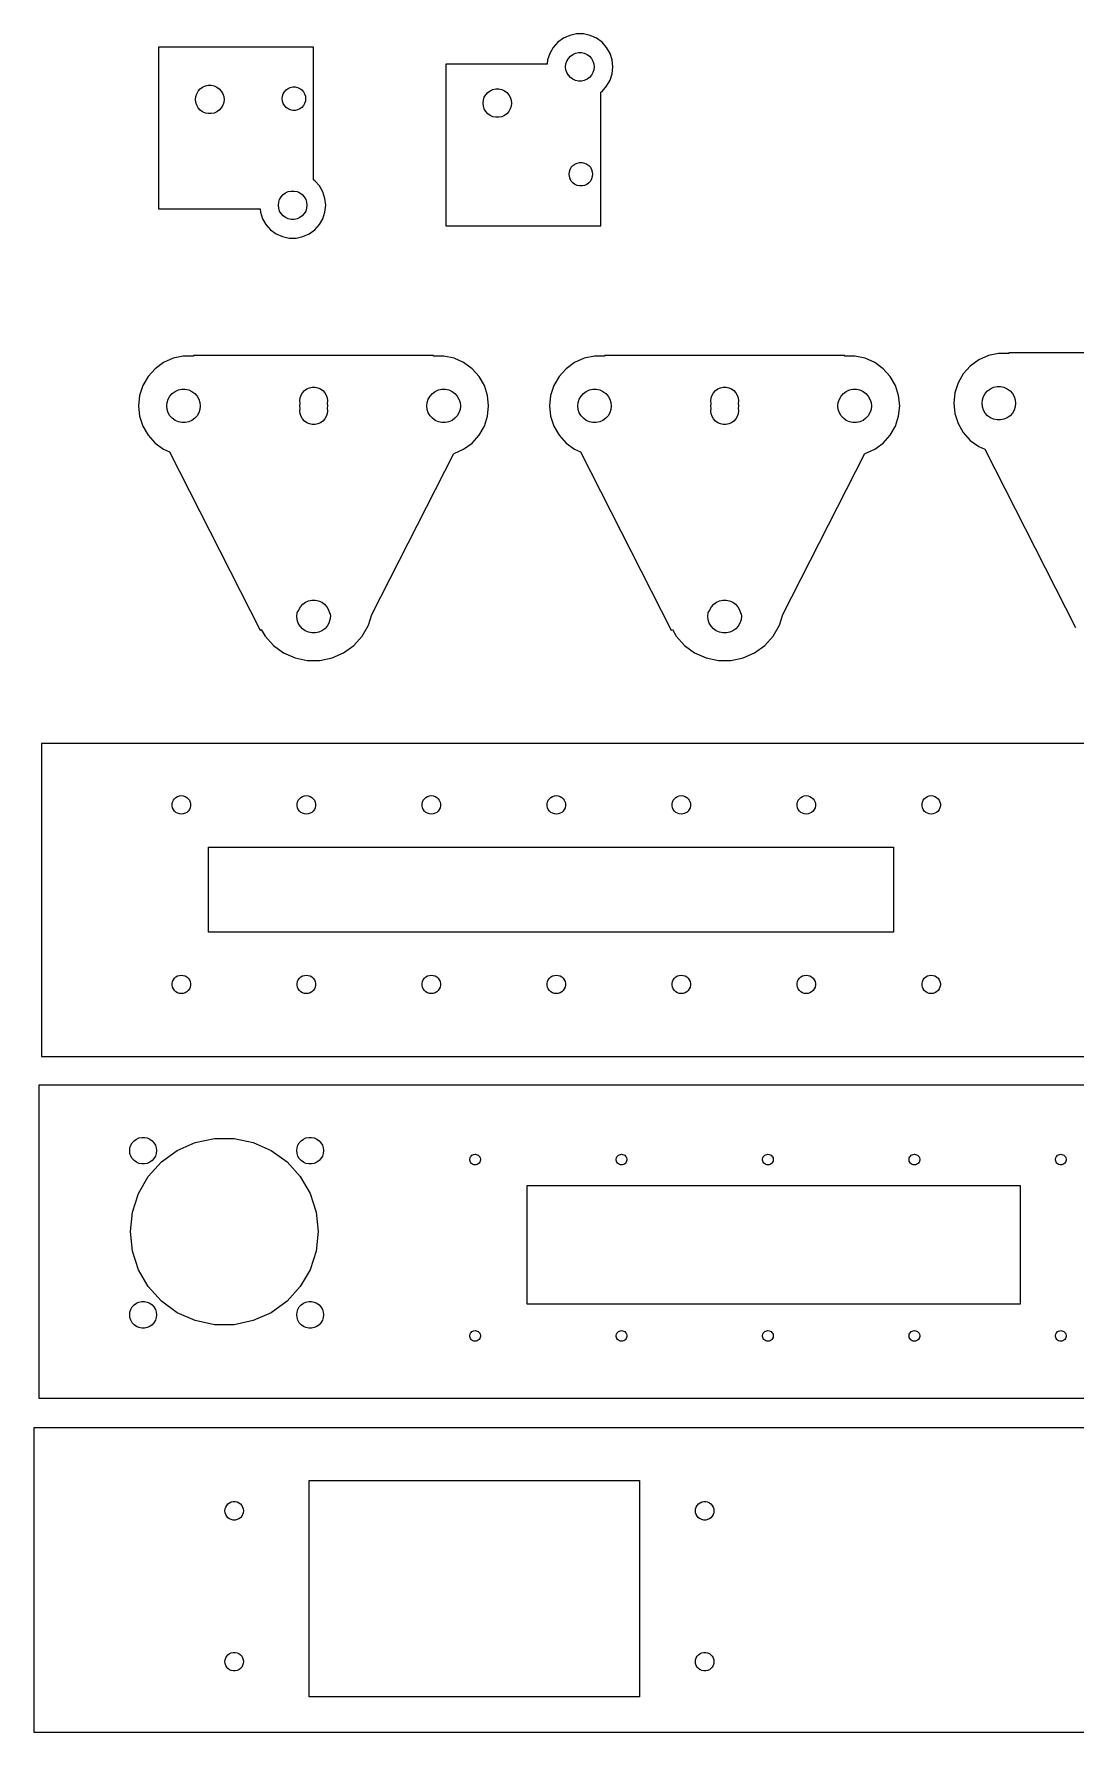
# Model space of a CAD drawing. Extents: x 0 to 220, y 0 to 117.
# Drawn here: x 111.1 to 166.1, y 0.1 to 89.9 of the extents above; entities that cross this region are included whole.
import ezdxf

# ---------------------------------------------------------------- set-up
doc = ezdxf.new("R2010")
doc.units = 0
doc.layers.add('Layer_1', color=7, linetype='CONTINUOUS')

msp = doc.modelspace()

# ---------------------------------------------------------------- linework, layer by layer
at = {"layer": 'Layer_1', "color": 7}
for points in [[(141.057204, 86.801624), (141.124223, 86.850306), (141.368645, 87.121768), (141.551313, 87.438132), (141.664184, 87.785528), (141.702364, 88.148802), (141.664184, 88.512101), (141.551313, 88.859499), (141.368645, 89.175861), (141.124223, 89.447323), (140.82871, 89.662033), (140.494991, 89.810596), (140.137698, 89.886558), (139.772414, 89.886558), (139.415094, 89.810596), (139.081401, 89.662033), (138.785888, 89.447323), (138.54144, 89.175861), (138.358798, 88.859499), (138.245927, 88.512101), (138.223014, 88.293977), (132.858296, 88.293977), (132.858296, 79.745607), (141.057204, 79.745607)], [(125.30233, 79.169491), (125.636049, 79.318054), (125.931562, 79.532764), (126.175984, 79.804227), (126.358653, 80.120589), (126.471523, 80.467987), (126.509703, 80.831286), (126.471523, 81.194559), (126.358653, 81.541983), (126.175984, 81.858319), (125.931562, 82.129781), (125.864543, 82.178492), (125.864543, 89.196855), (117.665635, 89.196855), (117.665635, 80.648485), (123.034295, 80.648485), (123.053266, 80.467987), (123.166137, 80.120589), (123.348779, 79.804227), (123.593228, 79.532764), (123.888741, 79.318054), (124.222433, 79.169491), (124.579753, 79.093555), (124.945037, 79.093555)], [(139.876236, 87.398923), (139.722037, 87.431699), (139.578024, 87.495809), (139.450522, 87.588466), (139.345032, 87.705598), (139.266213, 87.84212), (139.217503, 87.992034), (139.20102, 88.148802), (139.217503, 88.305591), (139.266213, 88.455506), (139.345032, 88.592031), (139.450522, 88.709162), (139.578024, 88.801819), (139.722037, 88.865954), (139.876236, 88.898709), (140.033875, 88.898709), (140.188048, 88.865954), (140.33206, 88.801819), (140.459589, 88.709162), (140.565079, 88.592031), (140.643898, 88.455506), (140.692608, 88.305591), (140.709092, 88.148802), (140.692608, 87.992034), (140.643898, 87.84212), (140.565079, 87.705598), (140.459589, 87.588466), (140.33206, 87.495809), (140.188048, 87.431699), (140.033875, 87.398923)], [(120.296485, 85.672764), (120.142296, 85.705546), (119.998289, 85.769654), (119.870762, 85.862311), (119.765281, 85.979469), (119.686462, 86.115968), (119.637752, 86.265881), (119.621274, 86.422673), (119.637752, 86.579438), (119.686462, 86.729351), (119.765281, 86.865876), (119.870762, 86.983034), (119.998289, 87.075664), (120.142296, 87.139799), (120.296485, 87.172581), (120.454132, 87.172581), (120.608304, 87.139799), (120.752317, 87.075664), (120.879846, 86.983034), (120.985335, 86.865876), (121.064155, 86.729351), (121.112865, 86.579438), (121.129348, 86.422673), (121.112865, 86.265881), (121.064155, 86.115968), (120.985335, 85.979469), (120.879846, 85.862311), (120.752317, 85.769654), (120.608304, 85.705546), (120.454132, 85.672764)], [(124.761919, 85.847442), (124.634813, 85.874456), (124.516094, 85.927319), (124.410949, 86.003705), (124.324007, 86.100278), (124.259025, 86.212831), (124.218861, 86.336418), (124.205262, 86.465667), (124.218861, 86.594916), (124.259025, 86.718529), (124.324007, 86.831057), (124.410949, 86.927656), (124.516094, 87.004041), (124.634813, 87.056879), (124.761919, 87.083919), (124.891882, 87.083919), (125.019014, 87.056879), (125.137733, 87.004041), (125.242878, 86.927656), (125.329821, 86.831057), (125.394802, 86.718529), (125.434966, 86.594916), (125.448539, 86.465667), (125.434966, 86.336418), (125.394802, 86.212831), (125.329821, 86.100278), (125.242878, 86.003705), (125.137733, 85.927319), (125.019014, 85.874456), (124.891882, 85.847442)], [(135.505267, 85.479551), (135.351086, 85.512334), (135.207079, 85.576444), (135.079549, 85.669101), (134.974071, 85.786261), (134.895251, 85.922783), (134.846542, 86.072697), (134.830063, 86.229458), (134.846542, 86.386226), (134.895251, 86.536168), (134.974071, 86.672663), (135.079549, 86.789822), (135.207079, 86.88248), (135.351086, 86.946589), (135.505267, 86.979373), (135.662905, 86.979373), (135.817105, 86.946589), (135.961117, 86.88248), (136.088646, 86.789822), (136.194109, 86.672663), (136.272929, 86.536168), (136.321639, 86.386226), (136.338122, 86.229458), (136.321639, 86.072697), (136.272929, 85.922783), (136.194109, 85.786261), (136.088646, 85.669101), (135.961117, 85.576444), (135.817105, 85.512334), (135.662905, 85.479551)], [(139.938466, 81.853179), (139.811334, 81.880193), (139.692615, 81.933054), (139.587496, 82.009435), (139.500528, 82.106013), (139.435546, 82.218559), (139.395382, 82.342166), (139.381809, 82.471401), (139.395382, 82.60065), (139.435546, 82.724264), (139.500528, 82.836789), (139.587496, 82.93336), (139.692615, 83.009769), (139.811334, 83.062609), (139.938466, 83.089651), (140.06843, 83.089651), (140.195535, 83.062609), (140.314254, 83.009769), (140.419399, 82.93336), (140.506368, 82.836789), (140.571323, 82.724264), (140.611487, 82.60065), (140.625087, 82.471401), (140.611487, 82.342166), (140.571323, 82.218559), (140.506368, 82.106013), (140.419399, 82.009435), (140.314254, 81.933054), (140.195535, 81.880193), (140.06843, 81.853179)], [(124.683576, 80.081377), (124.529376, 80.11416), (124.385364, 80.178268), (124.257861, 80.270925), (124.152372, 80.388082), (124.073552, 80.524581), (124.024842, 80.674521), (124.008359, 80.831286), (124.024842, 80.988052), (124.073552, 81.137965), (124.152372, 81.274489), (124.257861, 81.391647), (124.385364, 81.484278), (124.529376, 81.548413), (124.683576, 81.581168), (124.841214, 81.581168), (124.995387, 81.548413), (125.1394, 81.484278), (125.266929, 81.391647), (125.372418, 81.274489), (125.451238, 81.137965), (125.499947, 80.988052), (125.516431, 80.831286), (125.499947, 80.674521), (125.451238, 80.524581), (125.372418, 80.388082), (125.266929, 80.270925), (125.1394, 80.178268), (124.995387, 80.11416), (124.841214, 80.081377)], [(126.848894, 56.900978), (127.455268, 57.170957), (127.992256, 57.561105), (128.436394, 58.054369), (128.768263, 58.629203), (128.950958, 59.191464), (133.288696, 67.704733), (133.299968, 67.707114), (133.805269, 67.932094), (134.252758, 68.257215), (134.622884, 68.668268), (134.899453, 69.147297), (135.070374, 69.673368), (135.128185, 70.223463), (135.070374, 70.773558), (134.899453, 71.299629), (134.622884, 71.77863), (134.252758, 72.189687), (133.805269, 72.514834), (133.299968, 72.739809), (132.758921, 72.854797), (132.217768, 72.854797), (132.217768, 72.885171), (119.517769, 72.885171), (119.517769, 72.854797), (118.976616, 72.854797), (118.43557, 72.739809), (117.930268, 72.514834), (117.482779, 72.189687), (117.112653, 71.77863), (116.836084, 71.299629), (116.665163, 70.773558), (116.607352, 70.223463), (116.665163, 69.673368), (116.836084, 69.147297), (117.112653, 68.668268), (117.482779, 68.257215), (117.930268, 67.932094), (118.24327, 67.792736), (123.046675, 58.365553), (123.102926, 58.394219), (123.299143, 58.054369), (123.743281, 57.561105), (124.280269, 57.170957), (124.886643, 56.900978), (125.535894, 56.762999), (126.199643, 56.762999)], [(148.589947, 56.900978), (149.196322, 57.170957), (149.73331, 57.561105), (150.177447, 58.054369), (150.509317, 58.629203), (150.692011, 59.191464), (155.029749, 67.704733), (155.041021, 67.707114), (155.546322, 67.932094), (155.993811, 68.257215), (156.363937, 68.668268), (156.640506, 69.147297), (156.811427, 69.673368), (156.869238, 70.223463), (156.811427, 70.773558), (156.640506, 71.299629), (156.363937, 71.77863), (155.993811, 72.189687), (155.546322, 72.514834), (155.041021, 72.739809), (154.499974, 72.854797), (153.958822, 72.854797), (153.958822, 72.885171), (141.258822, 72.885171), (141.258822, 72.854797), (140.71767, 72.854797), (140.176623, 72.739809), (139.671322, 72.514834), (139.223832, 72.189687), (138.853707, 71.77863), (138.577138, 71.299629), (138.406217, 70.773558), (138.348406, 70.223463), (138.406217, 69.673368), (138.577138, 69.147297), (138.853707, 68.668268), (139.223832, 68.257215), (139.671322, 67.932094), (139.984324, 67.792736), (144.787728, 58.365553), (144.843979, 58.394219), (145.040197, 58.054369), (145.484334, 57.561105), (146.021322, 57.170957), (146.627697, 56.900978), (147.276947, 56.762999), (147.940697, 56.762999)], [(118.895945, 69.341977), (118.714706, 69.3805), (118.545425, 69.455854), (118.395512, 69.564782), (118.271528, 69.702472), (118.178871, 69.862941), (118.121615, 70.039181), (118.102248, 70.223463), (118.121615, 70.407745), (118.178871, 70.583984), (118.271528, 70.744454), (118.395512, 70.882143), (118.545425, 70.991072), (118.714706, 71.066425), (118.895945, 71.104949), (119.081259, 71.104949), (119.262499, 71.066425), (119.431779, 70.991072), (119.581692, 70.882143), (119.705676, 70.744454), (119.798333, 70.583984), (119.855589, 70.407745), (119.874956, 70.223463), (119.855589, 70.039181), (119.798333, 69.862941), (119.705676, 69.702472), (119.581692, 69.564782), (119.431779, 69.455854), (119.262499, 69.3805), (119.081259, 69.341977)], [(125.791715, 69.235271), (125.642928, 69.266888), (125.503966, 69.328748), (125.380909, 69.418151), (125.279126, 69.531207), (125.203072, 69.662943), (125.156066, 69.807591), (125.140164, 69.95888), (125.154074, 70.091171), (125.140164, 70.223463), (125.154074, 70.355754), (125.140164, 70.488047), (125.156066, 70.639308), (125.203072, 70.783983), (125.279126, 70.915718), (125.380909, 71.028749), (125.503972, 71.118178), (125.642928, 71.180037), (125.791715, 71.211655), (125.943822, 71.211655), (126.092609, 71.180037), (126.231571, 71.118178), (126.354628, 71.028749), (126.456411, 70.915718), (126.532465, 70.783983), (126.579471, 70.639308), (126.595373, 70.488047), (126.581464, 70.355754), (126.595373, 70.223463), (126.581464, 70.091171), (126.595373, 69.95888), (126.579471, 69.807591), (126.532465, 69.662943), (126.456411, 69.531207), (126.354628, 69.418151), (126.231571, 69.328748), (126.092609, 69.266888), (125.943822, 69.235271)], [(132.654278, 69.341977), (132.473038, 69.3805), (132.303758, 69.455854), (132.153845, 69.564782), (132.029861, 69.702472), (131.937204, 69.862941), (131.879948, 70.039181), (131.860581, 70.223463), (131.879948, 70.407745), (131.937204, 70.583984), (132.029861, 70.744454), (132.153845, 70.882143), (132.303758, 70.991072), (132.473038, 71.066425), (132.654278, 71.104949), (132.839592, 71.104949), (133.020832, 71.066425), (133.190113, 70.991072), (133.340025, 70.882143), (133.464009, 70.744454), (133.556666, 70.583984), (133.613922, 70.407745), (133.633289, 70.223463), (133.613922, 70.039181), (133.556666, 69.862941), (133.464009, 69.702472), (133.340025, 69.564782), (133.190113, 69.455854), (133.020832, 69.3805), (132.839592, 69.341977)], [(140.636998, 69.341977), (140.455759, 69.3805), (140.286478, 69.455854), (140.136565, 69.564782), (140.012582, 69.702472), (139.919925, 69.862941), (139.862669, 70.039181), (139.843301, 70.223463), (139.862669, 70.407745), (139.919925, 70.583984), (140.012582, 70.744454), (140.136565, 70.882143), (140.286478, 70.991072), (140.455759, 71.066425), (140.636998, 71.104949), (140.822312, 71.104949), (141.003552, 71.066425), (141.172832, 70.991072), (141.322745, 70.882143), (141.446729, 70.744454), (141.539386, 70.583984), (141.596642, 70.407745), (141.616009, 70.223463), (141.596642, 70.039181), (141.539386, 69.862941), (141.446729, 69.702472), (141.322745, 69.564782), (141.172832, 69.455854), (141.003552, 69.3805), (140.822312, 69.341977)], [(147.532769, 69.235271), (147.383981, 69.266888), (147.24502, 69.328748), (147.121962, 69.418151), (147.020179, 69.531207), (146.944125, 69.662943), (146.897119, 69.807591), (146.881218, 69.95888), (146.895127, 70.091171), (146.881218, 70.223463), (146.895127, 70.355754), (146.881218, 70.488047), (146.897119, 70.639308), (146.944125, 70.783983), (147.020179, 70.915718), (147.121962, 71.028749), (147.245025, 71.118178), (147.383981, 71.180037), (147.532769, 71.211655), (147.684875, 71.211655), (147.833663, 71.180037), (147.972624, 71.118178), (148.095682, 71.028749), (148.197464, 70.915718), (148.273519, 70.783983), (148.320524, 70.639308), (148.336426, 70.488047), (148.322517, 70.355754), (148.336426, 70.223463), (148.322517, 70.091171), (148.336426, 69.95888), (148.320524, 69.807591), (148.273519, 69.662943), (148.197464, 69.531207), (148.095682, 69.418151), (147.972624, 69.328748), (147.833663, 69.266888), (147.684875, 69.235271)], [(154.395331, 69.341977), (154.214092, 69.3805), (154.044811, 69.455854), (153.894898, 69.564782), (153.770915, 69.702472), (153.678258, 69.862941), (153.621002, 70.039181), (153.601634, 70.223463), (153.621002, 70.407745), (153.678258, 70.583984), (153.770915, 70.744454), (153.894898, 70.882143), (154.044811, 70.991072), (154.214092, 71.066425), (154.395331, 71.104949), (154.580645, 71.104949), (154.761885, 71.066425), (154.931166, 70.991072), (155.081079, 70.882143), (155.205062, 70.744454), (155.297719, 70.583984), (155.354975, 70.407745), (155.374342, 70.223463), (155.354975, 70.039181), (155.297719, 69.862941), (155.205062, 69.702472), (155.081079, 69.564782), (154.931166, 69.455854), (154.761885, 69.3805), (154.580645, 69.341977)], [(162.018591, 69.48192), (161.837352, 69.520444), (161.668071, 69.595797), (161.518158, 69.704726), (161.394175, 69.842415), (161.301518, 70.002885), (161.244262, 70.179124), (161.224894, 70.363406), (161.244262, 70.547689), (161.301518, 70.723927), (161.394175, 70.884398), (161.518158, 71.022086), (161.668071, 71.131015), (161.837352, 71.206369), (162.018591, 71.244892), (162.203905, 71.244892), (162.385145, 71.206369), (162.554425, 71.131015), (162.704338, 71.022086), (162.828322, 70.884398), (162.920979, 70.723927), (162.978235, 70.547689), (162.997602, 70.363406), (162.978235, 70.179124), (162.920979, 70.002885), (162.828322, 69.842415), (162.704338, 69.704726), (162.554425, 69.595797), (162.385145, 69.520444), (162.203905, 69.48192)], [(125.775122, 58.214917), (125.593872, 58.253441), (125.424594, 58.328807), (125.274684, 58.437727), (125.150692, 58.575426), (125.058048, 58.735904), (125.000785, 58.912132), (124.981417, 59.096412), (125.000785, 59.280698), (125.032146, 59.377199), (125.065298, 59.394098), (125.082218, 59.446168), (125.1721, 59.601843), (125.292387, 59.735439), (125.437826, 59.841104), (125.602047, 59.914224), (125.777888, 59.951592), (125.957649, 59.951592), (126.13349, 59.914224), (126.297716, 59.841104), (126.44315, 59.735439), (126.563438, 59.601843), (126.653319, 59.446168), (126.708871, 59.275196), (126.711374, 59.251366), (126.739333, 59.237128), (126.75412, 59.096412), (126.734753, 58.912132), (126.677489, 58.735904), (126.584845, 58.575426), (126.460853, 58.437727), (126.310943, 58.328807), (126.141665, 58.253441), (125.960415, 58.214917)], [(147.516176, 58.214917), (147.334925, 58.253441), (147.165647, 58.328807), (147.015737, 58.437727), (146.891745, 58.575426), (146.799102, 58.735904), (146.741838, 58.912132), (146.72247, 59.096412), (146.741838, 59.280698), (146.773199, 59.377199), (146.806351, 59.394098), (146.823271, 59.446168), (146.913153, 59.601843), (147.03344, 59.735439), (147.178879, 59.841104), (147.343101, 59.914224), (147.518941, 59.951592), (147.698702, 59.951592), (147.874543, 59.914224), (148.03877, 59.841104), (148.184203, 59.735439), (148.304491, 59.601843), (148.394372, 59.446168), (148.449924, 59.275196), (148.452427, 59.251366), (148.480386, 59.237128), (148.495173, 59.096412), (148.475806, 58.912132), (148.418542, 58.735904), (148.325898, 58.575426), (148.201906, 58.437727), (148.051996, 58.328807), (147.882718, 58.253441), (147.701468, 58.214917)], [(111.469935, 52.36848), (111.469935, 35.814537), (209.499671, 35.814537), (209.499671, 52.36848)], [(118.771903, 48.649229), (118.674666, 48.680748), (118.58612, 48.731739), (118.510169, 48.799993), (118.450008, 48.882504), (118.408431, 48.975653), (118.387159, 49.075427), (118.387159, 49.177379), (118.408431, 49.277154), (118.450008, 49.370303), (118.510169, 49.452813), (118.58612, 49.521068), (118.674666, 49.571958), (118.771903, 49.603477), (118.873601, 49.614114), (118.975296, 49.603477), (119.072536, 49.571958), (119.161078, 49.521068), (119.23703, 49.452813), (119.297093, 49.370303), (119.338667, 49.277154), (119.359939, 49.177379), (119.359939, 49.075427), (119.338667, 48.975653), (119.297093, 48.882504), (119.23703, 48.799993), (119.161078, 48.731739), (119.072536, 48.680748), (118.975296, 48.649229), (118.873601, 48.638592)], [(125.382311, 48.649229), (125.285074, 48.680748), (125.196529, 48.731739), (125.120577, 48.799993), (125.060414, 48.882504), (125.01884, 48.975653), (124.997541, 49.075427), (124.997541, 49.177379), (125.01884, 49.277154), (125.060414, 49.370303), (125.120577, 49.452813), (125.196529, 49.521068), (125.285074, 49.571958), (125.382311, 49.603477), (125.484009, 49.614114), (125.585704, 49.603477), (125.682941, 49.571958), (125.771487, 49.521068), (125.847435, 49.452813), (125.907501, 49.370303), (125.949075, 49.277154), (125.970347, 49.177379), (125.970347, 49.075427), (125.949075, 48.975653), (125.907501, 48.882504), (125.847435, 48.799993), (125.771487, 48.731739), (125.682941, 48.680748), (125.585704, 48.649229), (125.484009, 48.638592)], [(131.992727, 48.649229), (131.89549, 48.680748), (131.806945, 48.731739), (131.730991, 48.799993), (131.67083, 48.882504), (131.629256, 48.975653), (131.607983, 49.075427), (131.607983, 49.177379), (131.629256, 49.277154), (131.67083, 49.370303), (131.730991, 49.452813), (131.806945, 49.521068), (131.89549, 49.571958), (131.992727, 49.603477), (132.094412, 49.614114), (132.19611, 49.603477), (132.293347, 49.571958), (132.381892, 49.521068), (132.457841, 49.452813), (132.517904, 49.370303), (132.559481, 49.277154), (132.58078, 49.177379), (132.58078, 49.075427), (132.559481, 48.975653), (132.517904, 48.882504), (132.457841, 48.799993), (132.381892, 48.731739), (132.293347, 48.680748), (132.19611, 48.649229), (132.094412, 48.638592)], [(138.603022, 48.649229), (138.505986, 48.680748), (138.417443, 48.731739), (138.341288, 48.799993), (138.281227, 48.882504), (138.239754, 48.975653), (138.218376, 49.075427), (138.218376, 49.177379), (138.239754, 49.277154), (138.281227, 49.370303), (138.341288, 49.452813), (138.417443, 49.521068), (138.505986, 49.571958), (138.603022, 49.603477), (138.704831, 49.614114), (138.806626, 49.603477), (138.903665, 49.571958), (138.992208, 49.521068), (139.06836, 49.452813), (139.128421, 49.370303), (139.169894, 49.277154), (139.191272, 49.177379), (139.191272, 49.075427), (139.169894, 48.975653), (139.128421, 48.882504), (139.06836, 48.799993), (138.992208, 48.731739), (138.903665, 48.680748), (138.806626, 48.649229), (138.704831, 48.638592)], [(145.21344, 48.649229), (145.116402, 48.680748), (145.027854, 48.731739), (144.951704, 48.799993), (144.891644, 48.882504), (144.850168, 48.975653), (144.828789, 49.075427), (144.828789, 49.177379), (144.850168, 49.277154), (144.891644, 49.370303), (144.951704, 49.452813), (145.027854, 49.521068), (145.116402, 49.571958), (145.21344, 49.603477), (145.315236, 49.614114), (145.41704, 49.603477), (145.514081, 49.571958), (145.602624, 49.521068), (145.678776, 49.452813), (145.738837, 49.370303), (145.78031, 49.277154), (145.801689, 49.177379), (145.801689, 49.075427), (145.78031, 48.975653), (145.738837, 48.882504), (145.678776, 48.799993), (145.602624, 48.731739), (145.514081, 48.680748), (145.41704, 48.649229), (145.315236, 48.638592)], [(151.823846, 48.649229), (151.726805, 48.680748), (151.638265, 48.731739), (151.562112, 48.799993), (151.502049, 48.882504), (151.460576, 48.975653), (151.439197, 49.075427), (151.439197, 49.177379), (151.460576, 49.277154), (151.502049, 49.370303), (151.562112, 49.452813), (151.638265, 49.521068), (151.726805, 49.571958), (151.823846, 49.603477), (151.925642, 49.614114), (152.027448, 49.603477), (152.124487, 49.571958), (152.213032, 49.521068), (152.289182, 49.452813), (152.349245, 49.370303), (152.390718, 49.277154), (152.412097, 49.177379), (152.412097, 49.075427), (152.390718, 48.975653), (152.349245, 48.882504), (152.289182, 48.799993), (152.213032, 48.731739), (152.124487, 48.680748), (152.027448, 48.649229), (151.925642, 48.638592)], [(158.434254, 48.649229), (158.337216, 48.680748), (158.248673, 48.731739), (158.172515, 48.799993), (158.112455, 48.882504), (158.070984, 48.975653), (158.049606, 49.075427), (158.049606, 49.177379), (158.070984, 49.277154), (158.112455, 49.370303), (158.172515, 49.452813), (158.248673, 49.521068), (158.337216, 49.571958), (158.434254, 49.603477), (158.536058, 49.614114), (158.637854, 49.603477), (158.734892, 49.571958), (158.823438, 49.521068), (158.899587, 49.452813), (158.959651, 49.370303), (159.001124, 49.277154), (159.022502, 49.177379), (159.022502, 49.075427), (159.001124, 48.975653), (158.959651, 48.882504), (158.899587, 48.799993), (158.823438, 48.731739), (158.734892, 48.680748), (158.637854, 48.649229), (158.536058, 48.638592)], [(120.312021, 42.40448), (120.312021, 46.885648), (156.53707, 46.885648), (156.53707, 42.40448)], [(119.338815, 39.486001), (119.297241, 39.392852), (119.237181, 39.310342), (119.161227, 39.242085), (119.072684, 39.191094), (118.975444, 39.159577), (118.873749, 39.148941), (118.772054, 39.159577), (118.674814, 39.191094), (118.586269, 39.242085), (118.51032, 39.310342), (118.450159, 39.392852), (118.408582, 39.486001), (118.38731, 39.585672), (118.38731, 39.687646), (118.408582, 39.787319), (118.450159, 39.880469), (118.51032, 39.962979), (118.586269, 40.031233), (118.674814, 40.082123), (118.772054, 40.113744), (118.873749, 40.12438), (118.975444, 40.113744), (119.072684, 40.082123), (119.161227, 40.031233), (119.237181, 39.962979), (119.297241, 39.880469), (119.338815, 39.787319), (119.360114, 39.687646), (119.360114, 39.585672)], [(125.060363, 39.880529), (125.120527, 39.963037), (125.196478, 40.031294), (125.285024, 40.082184), (125.382261, 40.113805), (125.483948, 40.124441), (125.585643, 40.113805), (125.68288, 40.082184), (125.771426, 40.031294), (125.847377, 39.963037), (125.90744, 39.880529), (125.949014, 39.78738), (125.970287, 39.687706), (125.970287, 39.585733), (125.949014, 39.486059), (125.90744, 39.39291), (125.847377, 39.310403), (125.771426, 39.242145), (125.68288, 39.191155), (125.585643, 39.159638), (125.483948, 39.149001), (125.382261, 39.159638), (125.285024, 39.191155), (125.196478, 39.242145), (125.120527, 39.310403), (125.060363, 39.39291), (125.018789, 39.486059), (124.99749, 39.585733), (124.99749, 39.687706), (125.018789, 39.78738)], [(131.992727, 39.159696), (131.89549, 39.191216), (131.806945, 39.242206), (131.730991, 39.310461), (131.67083, 39.392971), (131.629256, 39.48612), (131.607983, 39.585895), (131.607983, 39.687857), (131.629256, 39.787531), (131.67083, 39.88068), (131.730991, 39.963188), (131.806945, 40.031445), (131.89549, 40.082335), (131.992727, 40.113953), (132.094412, 40.124589), (132.19611, 40.113953), (132.293347, 40.082335), (132.381892, 40.031445), (132.457841, 39.963188), (132.517904, 39.88068), (132.559481, 39.787531), (132.58078, 39.687857), (132.58078, 39.585884), (132.559481, 39.48621), (132.517904, 39.393061), (132.457841, 39.310553), (132.381892, 39.242296), (132.293347, 39.191306), (132.19611, 39.159786), (132.094412, 39.14915)], [(139.169936, 39.486001), (139.12846, 39.392852), (139.0684, 39.310342), (138.992248, 39.242085), (138.903705, 39.191094), (138.806666, 39.159577), (138.70486, 39.148941), (138.603061, 39.159577), (138.506025, 39.191094), (138.417483, 39.242085), (138.341328, 39.310342), (138.281267, 39.392852), (138.239794, 39.486001), (138.218415, 39.585672), (138.218415, 39.687646), (138.239794, 39.787319), (138.281267, 39.880469), (138.341328, 39.962979), (138.417483, 40.031233), (138.506025, 40.082123), (138.603061, 40.113744), (138.70486, 40.12438), (138.806666, 40.113744), (138.903705, 40.082123), (138.992248, 40.031233), (139.0684, 39.962979), (139.12846, 39.880469), (139.169936, 39.787319), (139.191315, 39.687646), (139.191315, 39.585672)], [(144.891644, 39.880529), (144.951704, 39.963037), (145.027854, 40.031294), (145.116402, 40.082184), (145.21344, 40.113805), (145.315236, 40.124441), (145.41704, 40.113805), (145.514081, 40.082184), (145.602624, 40.031294), (145.678776, 39.963037), (145.738837, 39.880529), (145.78031, 39.78738), (145.801689, 39.687706), (145.801689, 39.585733), (145.78031, 39.486059), (145.738837, 39.39291), (145.678776, 39.310403), (145.602624, 39.242145), (145.514081, 39.191155), (145.41704, 39.159638), (145.315236, 39.149001), (145.21344, 39.159638), (145.116402, 39.191155), (145.027854, 39.242145), (144.951704, 39.310403), (144.891644, 39.39291), (144.850168, 39.486059), (144.828789, 39.585733), (144.828789, 39.687706), (144.850168, 39.78738)], [(151.502049, 39.880529), (151.562112, 39.963037), (151.638265, 40.031294), (151.726805, 40.082184), (151.823846, 40.113805), (151.92565, 40.124441), (152.027448, 40.113805), (152.124487, 40.082184), (152.213032, 40.031294), (152.289182, 39.963037), (152.349245, 39.880529), (152.390718, 39.78738), (152.412097, 39.687706), (152.412097, 39.585733), (152.390718, 39.486059), (152.349245, 39.39291), (152.289182, 39.310403), (152.213032, 39.242145), (152.124487, 39.191155), (152.027448, 39.159638), (151.92565, 39.149001), (151.823846, 39.159638), (151.726805, 39.191155), (151.638265, 39.242145), (151.562112, 39.310403), (151.502049, 39.39291), (151.460576, 39.486059), (151.439197, 39.585733), (151.439197, 39.687706), (151.460576, 39.78738)], [(158.434254, 39.159696), (158.337216, 39.191216), (158.248673, 39.242206), (158.172515, 39.310461), (158.112455, 39.392971), (158.070984, 39.48612), (158.049606, 39.585794), (158.049606, 39.687767), (158.070984, 39.787441), (158.112455, 39.88059), (158.172515, 39.963098), (158.248673, 40.031355), (158.337216, 40.082245), (158.434254, 40.113863), (158.536058, 40.124499), (158.637854, 40.113863), (158.734892, 40.082245), (158.823438, 40.031355), (158.899587, 39.963098), (158.959651, 39.88059), (159.001124, 39.787441), (159.022502, 39.687767), (159.022502, 39.585794), (159.001124, 39.48612), (158.959651, 39.392971), (158.899587, 39.310461), (158.823438, 39.242206), (158.734892, 39.191216), (158.637854, 39.159696), (158.536058, 39.14906)], [(209.359669, 34.315736), (111.329917, 34.315736), (111.329917, 17.761778), (209.359669, 17.761778)], [(116.776857, 30.142908), (116.631818, 30.173615), (116.496333, 30.233829), (116.376397, 30.320634), (116.277157, 30.430483), (116.203002, 30.558454), (116.157132, 30.69903), (116.141627, 30.846006), (116.157132, 30.992985), (116.203002, 31.133561), (116.277157, 31.261532), (116.376397, 31.371365), (116.496333, 31.458175), (116.631818, 31.518185), (116.776857, 31.548996), (116.925143, 31.548996), (117.070177, 31.518185), (117.205641, 31.458175), (117.325606, 31.371365), (117.424846, 31.261532), (117.499, 31.133561), (117.544871, 30.992985), (117.560376, 30.846006), (117.544871, 30.69903), (117.499, 30.558454), (117.424846, 30.430483), (117.325606, 30.320634), (117.205641, 30.233829), (117.070177, 30.173615), (116.925143, 30.142908)], [(120.625767, 21.640795), (119.609658, 21.856054), (118.660688, 22.277157), (117.820279, 22.885731), (117.125168, 23.655136), (116.605804, 24.551767), (116.284772, 25.536427), (116.1762, 26.566098), (116.284772, 27.595777), (116.605804, 28.58044), (117.125168, 29.477081), (117.820279, 30.246481), (118.660688, 30.855018), (119.609658, 31.276134), (120.625767, 31.491388), (121.664563, 31.491388), (122.680653, 31.276134), (123.629653, 30.855018), (124.470052, 30.246481), (125.16513, 29.477081), (125.684537, 28.58044), (126.005537, 27.595777), (126.11413, 26.566098), (126.005537, 25.536427), (125.684537, 24.551767), (125.16513, 23.655136), (124.470052, 22.885731), (123.629653, 22.277157), (122.680653, 21.856054), (121.664563, 21.640795)], [(125.610572, 30.142908), (125.465544, 30.173615), (125.330048, 30.233829), (125.210112, 30.320634), (125.110875, 30.430483), (125.03672, 30.558454), (124.990847, 30.69903), (124.975369, 30.846006), (124.990847, 30.992985), (125.03672, 31.133561), (125.110875, 31.261532), (125.210112, 31.371365), (125.330048, 31.458175), (125.465544, 31.518185), (125.610572, 31.548996), (125.758861, 31.548996), (125.903892, 31.518185), (126.039356, 31.458175), (126.159323, 31.371365), (126.258561, 31.261532), (126.332716, 31.133561), (126.378586, 30.992985), (126.394064, 30.846006), (126.378586, 30.69903), (126.332716, 30.558454), (126.258561, 30.430483), (126.159323, 30.320634), (126.039356, 30.233829), (125.903892, 30.173615), (125.758861, 30.142908)], [(134.352099, 30.095531), (134.295732, 30.113893), (134.244366, 30.143498), (134.200291, 30.183034), (134.165414, 30.230805), (134.141337, 30.284793), (134.129034, 30.342597), (134.129034, 30.401805), (134.141337, 30.459712), (134.165414, 30.5137), (134.200291, 30.56147), (134.244366, 30.60101), (134.295732, 30.630614), (134.352099, 30.648976), (134.411061, 30.654982), (134.470024, 30.648976), (134.52639, 30.630614), (134.577757, 30.60101), (134.621831, 30.56147), (134.656708, 30.5137), (134.680891, 30.459712), (134.693194, 30.401805), (134.693194, 30.342597), (134.680891, 30.284793), (134.656708, 30.230805), (134.621831, 30.183034), (134.577757, 30.143498), (134.52639, 30.113893), (134.470024, 30.095531), (134.411061, 30.089525)], [(142.096961, 30.095531), (142.040594, 30.113893), (141.989027, 30.143498), (141.945154, 30.183034), (141.910276, 30.230805), (141.886199, 30.284793), (141.873817, 30.342597), (141.873817, 30.401805), (141.886199, 30.459712), (141.910276, 30.5137), (141.945154, 30.56147), (141.989027, 30.60101), (142.040594, 30.630614), (142.096961, 30.648976), (142.155923, 30.654982), (142.214888, 30.648976), (142.271253, 30.630614), (142.32282, 30.60101), (142.366693, 30.56147), (142.40157, 30.5137), (142.425648, 30.459712), (142.43803, 30.401805), (142.43803, 30.342597), (142.425648, 30.284793), (142.40157, 30.230805), (142.366693, 30.183034), (142.32282, 30.143498), (142.271253, 30.113893), (142.214888, 30.095531), (142.155923, 30.089525)], [(150.170481, 30.284748), (150.146404, 30.230757), (150.111524, 30.182989), (150.06765, 30.14345), (150.016083, 30.113846), (149.959719, 30.095484), (149.900754, 30.089478), (149.841791, 30.095484), (149.785427, 30.113846), (149.733857, 30.14345), (149.689987, 30.182989), (149.655107, 30.230757), (149.63103, 30.284748), (149.618647, 30.342552), (149.618647, 30.40166), (149.63103, 30.459564), (149.655107, 30.513554), (149.689987, 30.56132), (149.733857, 30.600862), (149.785427, 30.630466), (149.841791, 30.648828), (149.900754, 30.654834), (149.959719, 30.648828), (150.016083, 30.630466), (150.06765, 30.600862), (150.111524, 30.56132), (150.146404, 30.513554), (150.170481, 30.459564), (150.182863, 30.40166), (150.182863, 30.342552)], [(157.399971, 30.513533), (157.434852, 30.561301), (157.478722, 30.600843), (157.530292, 30.630447), (157.586656, 30.648809), (157.645619, 30.654815), (157.704584, 30.648809), (157.760948, 30.630447), (157.812515, 30.600843), (157.856388, 30.561301), (157.891268, 30.513533), (157.915345, 30.459542), (157.927728, 30.401641), (157.927728, 30.34253), (157.915345, 30.284727), (157.891268, 30.230736), (157.856388, 30.182968), (157.812515, 30.143429), (157.760948, 30.113825), (157.704584, 30.095463), (157.645619, 30.089456), (157.586656, 30.095463), (157.530292, 30.113825), (157.478722, 30.143429), (157.434852, 30.182968), (157.399971, 30.230736), (157.375894, 30.284727), (157.363512, 30.34253), (157.363512, 30.401641), (157.375894, 30.459542)], [(165.331487, 30.095531), (165.275162, 30.113893), (165.223603, 30.143498), (165.179711, 30.183034), (165.144802, 30.230805), (165.120725, 30.284793), (165.108289, 30.342597), (165.108289, 30.401805), (165.120725, 30.459712), (165.144802, 30.5137), (165.179711, 30.56147), (165.223603, 30.60101), (165.275162, 30.630614), (165.331487, 30.648976), (165.390449, 30.654982), (165.449414, 30.648976), (165.505739, 30.630614), (165.557298, 30.60101), (165.60119, 30.56147), (165.636099, 30.5137), (165.660176, 30.459712), (165.672611, 30.401805), (165.672611, 30.342597), (165.660176, 30.284793), (165.636099, 30.230805), (165.60119, 30.183034), (165.557298, 30.143498), (165.505739, 30.113893), (165.449414, 30.095531), (165.390449, 30.089525)], [(137.171628, 22.729502), (137.171628, 28.996465), (163.243368, 28.996465), (163.243368, 22.729502)], [(116.776857, 21.46087), (116.631818, 21.491578), (116.496333, 21.551688), (116.376397, 21.638495), (116.277157, 21.748343), (116.203002, 21.876314), (116.157132, 22.016889), (116.141627, 22.163857), (116.157132, 22.310836), (116.203002, 22.451412), (116.277157, 22.579383), (116.376397, 22.68923), (116.496333, 22.776037), (116.631818, 22.836047), (116.776857, 22.866855), (116.925143, 22.866855), (117.070177, 22.836047), (117.205641, 22.776037), (117.325606, 22.68923), (117.424846, 22.579383), (117.499, 22.451412), (117.544871, 22.310836), (117.560376, 22.163857), (117.544871, 22.016889), (117.499, 21.876314), (117.424846, 21.748343), (117.325606, 21.638495), (117.205641, 21.551688), (117.070177, 21.491578), (116.925143, 21.46087)], [(125.610572, 21.46087), (125.465544, 21.491578), (125.330048, 21.551688), (125.210112, 21.638495), (125.110875, 21.748343), (125.03672, 21.876314), (124.990847, 22.016889), (124.975369, 22.163857), (124.990847, 22.310836), (125.03672, 22.451412), (125.110875, 22.579383), (125.210112, 22.68923), (125.330048, 22.776037), (125.465544, 22.836047), (125.610572, 22.866855), (125.758861, 22.866855), (125.903892, 22.836047), (126.039356, 22.776037), (126.159324, 22.68923), (126.258561, 22.579383), (126.332716, 22.451412), (126.378586, 22.310836), (126.394064, 22.163857), (126.378586, 22.016889), (126.332716, 21.876314), (126.258561, 21.748343), (126.159324, 21.638495), (126.039356, 21.551688), (125.903892, 21.491578), (125.758861, 21.46087)], [(134.352099, 20.771509), (134.295732, 20.789871), (134.244366, 20.819475), (134.200291, 20.859014), (134.165414, 20.906785), (134.141337, 20.960773), (134.129034, 21.018577), (134.129034, 21.077685), (134.141337, 21.135591), (134.165414, 21.18958), (134.200291, 21.23735), (134.244366, 21.276887), (134.295732, 21.306491), (134.352099, 21.324774), (134.411061, 21.330806), (134.470024, 21.324774), (134.52639, 21.306491), (134.577757, 21.276887), (134.621831, 21.23735), (134.656708, 21.18958), (134.680891, 21.135591), (134.693194, 21.077685), (134.693194, 21.018577), (134.680891, 20.960773), (134.656708, 20.906785), (134.621831, 20.859014), (134.577757, 20.819475), (134.52639, 20.789871), (134.470024, 20.771509), (134.411061, 20.765476)], [(142.096961, 20.771509), (142.040594, 20.789871), (141.989027, 20.819475), (141.945154, 20.859014), (141.910276, 20.906785), (141.886199, 20.960773), (141.873817, 21.018577), (141.873817, 21.077685), (141.886199, 21.135591), (141.910276, 21.18958), (141.945154, 21.23735), (141.989027, 21.276887), (142.040594, 21.306491), (142.096961, 21.324774), (142.155923, 21.330806), (142.214888, 21.324774), (142.271253, 21.306491), (142.32282, 21.276887), (142.366693, 21.23735), (142.40157, 21.18958), (142.425648, 21.135591), (142.43803, 21.077685), (142.43803, 21.018577), (142.425648, 20.960773), (142.40157, 20.906785), (142.366693, 20.859014), (142.32282, 20.819475), (142.271253, 20.789871), (142.214888, 20.771509), (142.155923, 20.765476)], [(149.841805, 20.771509), (149.785438, 20.789871), (149.73387, 20.819475), (149.689997, 20.859014), (149.65512, 20.906785), (149.631043, 20.960773), (149.61866, 21.018577), (149.61866, 21.077685), (149.631043, 21.135591), (149.65512, 21.18958), (149.689997, 21.23735), (149.73387, 21.276887), (149.785438, 21.306491), (149.841805, 21.324774), (149.900767, 21.330806), (149.959729, 21.324774), (150.016096, 21.306491), (150.067664, 21.276887), (150.111537, 21.23735), (150.146414, 21.18958), (150.170491, 21.135591), (150.182874, 21.077685), (150.182874, 21.018577), (150.170491, 20.960773), (150.146414, 20.906785), (150.111537, 20.859014), (150.067664, 20.819475), (150.016096, 20.789871), (149.959729, 20.771509), (149.900767, 20.765476)], [(157.586646, 20.771509), (157.530281, 20.789871), (157.478714, 20.819475), (157.434841, 20.859014), (157.399961, 20.906785), (157.375884, 20.960773), (157.363501, 21.018577), (157.363501, 21.077685), (157.375884, 21.135591), (157.399961, 21.18958), (157.434841, 21.23735), (157.478714, 21.276887), (157.530281, 21.306491), (157.586646, 21.324774), (157.645611, 21.330806), (157.704573, 21.324774), (157.760937, 21.306491), (157.812505, 21.276887), (157.856378, 21.23735), (157.891258, 21.18958), (157.915335, 21.135591), (157.927717, 21.077685), (157.927717, 21.018577), (157.915335, 20.960773), (157.891258, 20.906785), (157.856378, 20.859014), (157.812505, 20.819475), (157.760937, 20.789871), (157.704573, 20.771509), (157.645611, 20.765476)], [(165.331487, 20.771509), (165.275162, 20.789871), (165.223603, 20.819475), (165.179711, 20.859014), (165.144802, 20.906785), (165.120725, 20.960773), (165.108289, 21.018577), (165.108289, 21.077685), (165.120725, 21.135591), (165.144802, 21.18958), (165.179711, 21.23735), (165.223603, 21.276887), (165.275162, 21.306491), (165.331487, 21.324774), (165.390449, 21.330806), (165.449414, 21.324774), (165.505739, 21.306491), (165.557298, 21.276887), (165.60119, 21.23735), (165.636099, 21.18958), (165.660176, 21.135591), (165.672611, 21.077685), (165.672611, 21.018577), (165.660176, 20.960773), (165.636099, 20.906785), (165.60119, 20.859014), (165.557298, 20.819475), (165.505739, 20.789871), (165.449414, 20.771509), (165.390449, 20.765476)], [(111.076675, 16.192136), (111.076675, 7.775389), (111.076675, 0.105834), (219.714226, 0.105834), (219.714226, 16.192136)], [(125.639356, 1.966731), (125.639356, 13.398115), (143.114553, 13.398115), (143.114553, 1.966731)], [(121.616501, 11.313892), (121.516339, 11.335034), (121.422792, 11.376854), (121.339949, 11.437303), (121.271421, 11.513727), (121.220206, 11.602751), (121.188571, 11.700575), (121.17798, 11.802817), (121.188571, 11.90503), (121.220206, 12.002854), (121.271421, 12.091878), (121.339949, 12.168274), (121.422792, 12.228716), (121.516339, 12.270544), (121.616501, 12.291944), (121.718917, 12.291944), (121.819079, 12.270544), (121.912626, 12.228716), (121.995476, 12.168274), (122.063997, 12.091878), (122.115177, 12.002854), (122.146847, 11.90503), (122.157445, 11.802817), (122.146847, 11.700575), (122.115177, 11.602751), (122.063997, 11.513727), (121.995476, 11.437303), (121.912626, 11.376854), (121.819079, 11.335034), (121.718917, 11.313892)], [(146.50555, 11.313892), (146.405198, 11.335034), (146.311729, 11.376854), (146.22885, 11.437303), (146.160281, 11.513727), (146.109171, 11.602751), (146.077403, 11.700575), (146.066811, 11.802817), (146.077403, 11.90503), (146.109171, 12.002854), (146.160281, 12.091878), (146.22885, 12.168274), (146.311729, 12.228716), (146.405198, 12.270544), (146.50555, 12.291944), (146.607742, 12.291944), (146.7081, 12.270544), (146.801563, 12.228716), (146.884441, 12.168274), (146.953017, 12.091878), (147.004121, 12.002854), (147.035888, 11.90503), (147.04648, 11.802817), (147.035888, 11.700575), (147.004121, 11.602751), (146.953017, 11.513727), (146.884441, 11.437303), (146.801563, 11.376854), (146.7081, 11.335034), (146.607742, 11.313892)], [(121.616501, 3.338522), (121.516339, 3.359656), (121.422792, 3.401484), (121.339949, 3.461926), (121.271421, 3.538328), (121.220206, 3.627374), (121.188571, 3.725177), (121.17798, 3.827418), (121.188571, 3.92966), (121.220206, 4.027456), (121.271421, 4.11648), (121.339949, 4.192897), (121.422792, 4.253346), (121.516339, 4.295138), (121.616501, 4.316546), (121.718917, 4.316546), (121.819079, 4.295138), (121.912626, 4.253346), (121.995476, 4.192897), (122.063997, 4.11648), (122.115177, 4.027456), (122.146847, 3.92966), (122.157445, 3.827418), (122.146847, 3.725177), (122.115177, 3.627374), (122.063997, 3.538328), (121.995476, 3.461926), (121.912626, 3.401484), (121.819079, 3.359656), (121.718917, 3.338522)], [(146.50555, 3.338522), (146.405198, 3.359656), (146.311729, 3.401484), (146.22885, 3.461926), (146.160281, 3.538328), (146.109171, 3.627374), (146.077403, 3.725177), (146.066811, 3.827418), (146.077403, 3.92966), (146.109171, 4.027456), (146.160281, 4.11648), (146.22885, 4.192897), (146.311729, 4.253346), (146.405198, 4.295138), (146.50555, 4.316546), (146.607742, 4.316546), (146.7081, 4.295138), (146.801563, 4.253346), (146.884441, 4.192897), (146.953017, 4.11648), (147.004121, 4.027456), (147.035888, 3.92966), (147.04648, 3.827418), (147.035888, 3.725177), (147.004121, 3.627374), (146.953017, 3.538328), (146.884441, 3.461926), (146.801563, 3.401484), (146.7081, 3.359656), (146.607742, 3.338522)]]:
    msp.add_lwpolyline(points, close=True, dxfattribs=at)
msp.add_lwpolyline([(175.340415, 73.025114), (162.640415, 73.025114), (162.640415, 72.994741), (162.099263, 72.994741), (161.558216, 72.879752), (161.052915, 72.654777), (160.605425, 72.329631), (160.2353, 71.918574), (159.958731, 71.439573), (159.78781, 70.913501), (159.729999, 70.363406), (159.78781, 69.813311), (159.958731, 69.28724), (160.2353, 68.808212), (160.605425, 68.397158), (161.052915, 68.072037), (161.365917, 67.932679), (166.169321, 58.505496)], dxfattribs=at)

doc.saveas('drawing.dxf')
